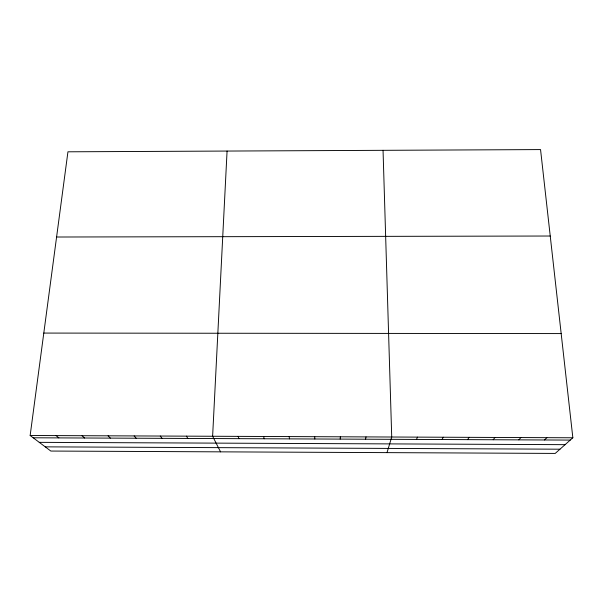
<?xml version="1.0" encoding="UTF-8"?>
<svg xmlns="http://www.w3.org/2000/svg" width="603" height="603" viewBox="0 0 603 603"><rect width="100%" height="100%" fill="white"/><g stroke="black" fill="none" stroke-linecap="round" stroke-linejoin="round"><path stroke-width="0.9" d="M227.075 151.059L212.618 436.263L220.547 451.843M340.19 439.097L340.348 436.798M30.15 435.494L67.943 151.805L540.552 149.582L572.85 437.778L555.212 453.418L50.825 451.052L30.15 435.494L572.85 437.778M365.591 439.203L366.013 436.904M387.005 452.627L391.724 437.009L383.048 150.328M416.507 439.421L417.472 437.122M442.029 439.534L443.265 437.228M467.596 439.64L469.104 437.341M493.194 439.753L494.973 437.446M518.836 439.858L520.894 437.559M544.524 439.971L546.853 437.665M56.592 237.017L550.238 236.022M43.793 333.075L561.174 333.587M33.195 437.786L570.25 440.084M39.263 442.346L565.071 444.667M45.248 446.853L559.968 449.197M56.087 435.6L58.868 437.891M82.068 435.713L84.586 438.004M108.095 435.818L110.341 438.117M134.16 435.931L136.142 438.223M160.27 436.037L161.981 438.336M186.417 436.15L187.857 438.449M238.079 436.368L238.984 438.667M263.586 436.474L264.227 438.773M289.131 436.58L289.508 438.878M314.721 436.685L314.826 438.992"/></g></svg>
